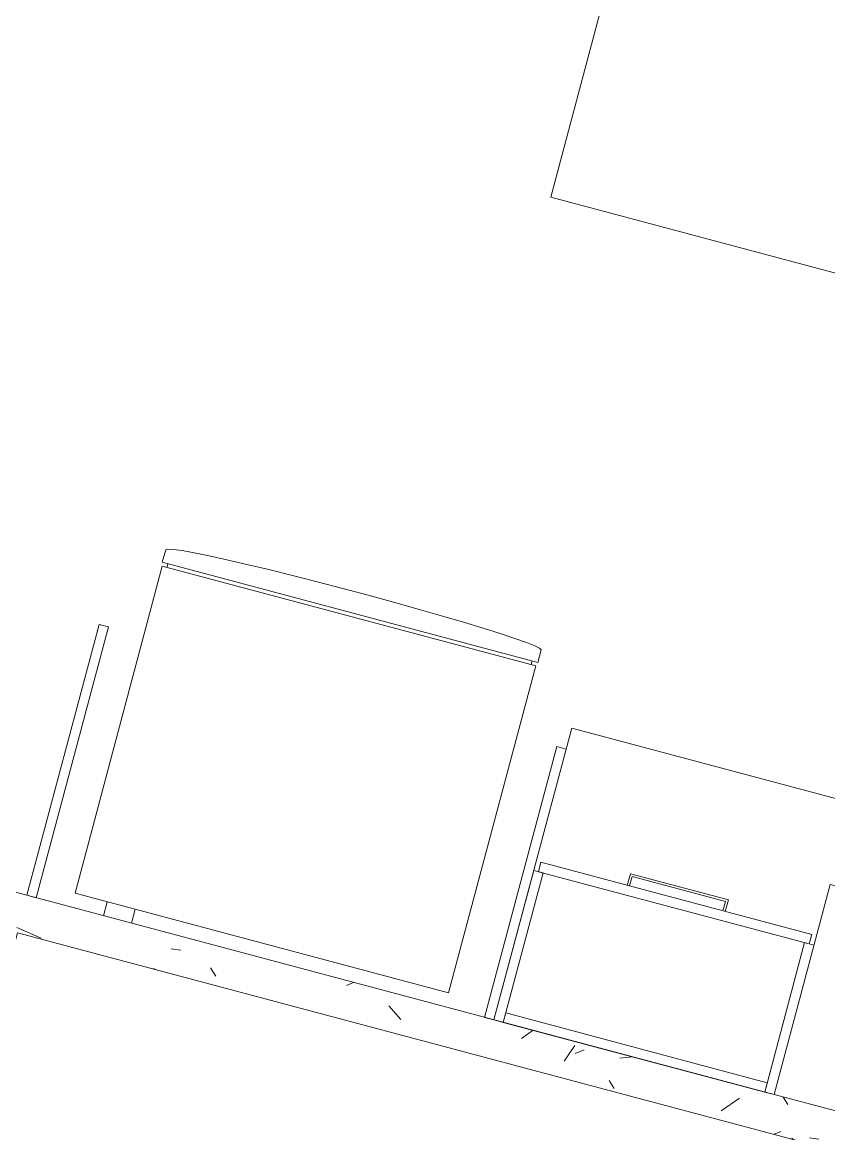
# Model space of a CAD drawing. Header units: metres. Extents: x 689715 to 690980, y 1005284 to 1006835.
# Drawn here: x 690811.282 to 690812.951, y 1005569.383 to 1005571.683 of the extents above; entities that cross this region are included whole.
import ezdxf

# ---------------------------------------------------------------- set-up
doc = ezdxf.new("R2010")
doc.units = ezdxf.units.M
doc.linetypes.add('PHANTOM', pattern=[2.5, 1.25, -0.25, 0.25, -0.25, 0.25, -0.25])
doc.layers.add('0_HUELLAS CASAS CASTILLA', color=1, linetype='Continuous')
doc.layers.add('0_NUMERO DE LOTE FASE V', color=3, linetype='Continuous')
for name, color, linetype, lineweight in [('Elementos de detalle', 7, 'Continuous', 13), ('Equipos especializados', 8, 'Continuous', 13), ('Modelos genéricos', 7, 'Continuous', 13), ('Muebles de obra', 8, 'Continuous', 13), ('Muros', 7, 'Continuous', 13), ('Patrón de corte', 7, 'Continuous', 13)]:
    doc.layers.add(name, color=color, linetype=linetype, lineweight=lineweight)

# ---------------------------------------------------------------- blocks, each defined once
blk = doc.blocks.new('Refrigerator_parametric_8588 - Westinghouse 500x650x1370mm 2-V4-PLANO CLAVE _8 CASAS EN HILERA_ - Dependent 1')
at = {"layer": 'Equipos especializados'}
for p, q in [((0.2712431192603914, 0.4050000000000801), (0.2712431192603914, 0.3750000000000707)), ((0.3312431192603907, 0.3750000000000718), (0.3312431192603907, 0.4050000000000812)), ((0.3999999999999999, 0.3749999999999992), (-0.3999999999999999, 0.3749999999999992)), ((-0.4, 0.3749999999999992), (-0.4, -0.3249999999999941)), ((0.3999999999999999, -0.3249999999999941), (0.3999999999999999, 0.3749999999999992)), ((-0.4019999999999975, -0.3329999999999978), (-0.4019999999999975, -0.3599999999999976)), ((0.4019999999999975, -0.3329999999999978), (-0.4019999999999975, -0.3329999999999978)), ((-0.4, -0.3249999999999941), (0.3999999999999999, -0.3249999999999941)), ((-0.3899999999999994, -0.3249999999999941), (-0.3899999999999994, -0.3329999999999972)), ((0.3899999999999998, -0.3329999999999972), (0.3899999999999998, -0.3249999999999941)), ((0.4019999999999975, -0.3600000000000005), (0.4019999999999975, -0.3329999999999978))]:
    blk.add_line(p, q, dxfattribs=at)
at = {"layer": 'Equipos especializados', "flags": 128}
blk.add_lwpolyline([(-0.4019999999999975, -0.3599999999999975), (-0.3982557503066024, -0.3623161372531946), (-0.387092749513813, -0.3645891292516645), (-0.3687189432051898, -0.3667766344551419), (-0.3434766006276863, -0.3688379037806047), (-0.3118359388631749, -0.370734539680591), (-0.2743863635738973, -0.3724312114168569), (-0.2318254894901752, -0.3738963132051821), (-0.1849461451679221, -0.375102552971329), (-0.1346216040927357, -0.3760274607507476), (-0.0817893172471584, -0.3766538072615002), (-0.02743345017259764, -0.3769699248531843), (0.02743345017259744, -0.3769699248531845), (0.08178931724715814, -0.3766538072615008), (0.1346216040927356, -0.3760274607507486), (0.1849461451679219, -0.3751025529713303), (0.231825489490175, -0.3738963132051838), (0.2743863635738971, -0.372431211416859), (0.3118359388631747, -0.3707345396805933), (0.3434766006276861, -0.3688379037806072), (0.3687189432051898, -0.3667766344551446), (0.387092749513813, -0.3645891292516673), (0.3982557503066024, -0.3623161372531974), (0.4019999999999975, -0.3600000000000005)], dxfattribs=at)
blk = doc.blocks.new('PV_CLOSET - CLOSET DE 1_83-940808-PLANO CLAVE _8 CASAS EN HILERA_ - Dependent 1')
at = {"layer": 'Muebles de obra'}
for p, q in [((0.8990000000000112, -2.97788460557058e-15), (-0.8989999999999845, -2.97788460557058e-15)), ((-0.8989999999999844, -2.97788460557058e-15), (-0.8989999999999844, -0.5689999999999991)), ((0.8990000000000113, -0.5690000000000002), (0.8990000000000112, -2.97788460557058e-15)), ((-0.898999999999968, -0.569), (-0.01600000000000015, -0.569)), ((-0.898999999999968, -0.569), (-0.898999999999968, -0.5849999999999996)), ((-0.01600000000000015, -0.5849999999999996), (-0.01600000000000015, -0.569)), ((0.01600000000000015, -0.569), (0.8990000000000322, -0.569)), ((0.01600000000000015, -0.5849999999999996), (0.01600000000000015, -0.569)), ((0.8990000000000322, -0.569), (0.8990000000000322, -0.5849999999999996)), ((-0.9150000000000001, -0.585), (0.914999999999998, -0.585)), ((-0.9150000000000001, -0.5999999999999999), (-0.9150000000000001, -0.585)), ((0.9149999999999981, -0.585), (0.9149999999999981, -0.5999999999999999)), ((0.9149999999999981, -0.5999999999999999), (-0.915, -0.5999999999999999))]:
    blk.add_line(p, q, dxfattribs=at)
at = {"layer": 'Muebles de obra', "flags": 128}
for points in [[(-0.5175000000000015, -0.6000000000000618), (-0.5175000000000015, -0.6015995733675272), (-0.5175000000000015, -0.6031965877588289), (-0.5175000000000015, -0.6047884882916182), (-0.5175000000000015, -0.6063727282646315), (-0.5175000000000015, -0.6079467732318647), (-0.5175000000000015, -0.609508105057148), (-0.5175000000000015, -0.6110542259426268), (-0.5175000000000015, -0.6125826624247066), (-0.5175000000000015, -0.6140909693310658), (-0.5175000000000015, -0.6155767336924086), (-0.5175000000000015, -0.6170375786027016), (-0.5175000000000015, -0.6184711670217209), (-0.5175000000000015, -0.6198752055138114), (-0.5175000000000015, -0.621247447916897), (-0.5175000000000015, -0.622585698935864), (-0.5175000000000015, -0.6238878176545579), (-0.5175000000000015, -0.6251517209608008), (-0.5175000000000015, -0.6263753868789209), (-0.5175000000000015, -0.6275568578044832), (-0.5175000000000015, -0.628694243636043), (-0.5175000000000015, -0.6297857247988964), (-0.5175000000000015, -0.6308295551560212), (-0.5175000000000015, -0.6318240648015166), (-0.5175000000000015, -0.6327676627321016), (-0.5175000000000015, -0.6336588393923782), (-0.5175000000000015, -0.6344961690897953), (-0.5175000000000015, -0.6352783122754604), (-0.5175000000000015, -0.6360040176871221), (-0.5175000000000015, -0.6366721243509326), (-0.5175000000000015, -0.6372815634387512), (-0.5175000000000015, -0.6378313599780426), (-0.5175000000000015, -0.6383206344116303), (-0.5175000000000015, -0.6387486040047926), (-0.5175000000000015, -0.639114584097474), (-0.5175000000000015, -0.6394179891996002), (-0.5175000000000015, -0.6396583339277285), (-0.5175000000000015, -0.6398352337815677), (-0.5175000000000015, -0.6399484057590843), (-0.5175000000000015, -0.6399976688092605)], [(-0.4975000000000017, -0.6400000000000624), (-0.4975000000000017, -0.6399680042665008), (-0.4975000000000017, -0.6398720682521664), (-0.4975000000000017, -0.639712345434216), (-0.4975000000000017, -0.6394890913350866), (-0.4975000000000017, -0.6392026631137118), (-0.4975000000000017, -0.6388535189941427), (-0.4975000000000017, -0.6384422175324923), (-0.4975000000000017, -0.6379694167233593), (-0.4975000000000017, -0.6374358729471788), (-0.4975000000000017, -0.6368424397601775), (-0.4975000000000017, -0.6361900665288602), (-0.4975000000000017, -0.635479796911233), (-0.4975000000000017, -0.634712767187168), (-0.4975000000000017, -0.6338902044405985), (-0.4975000000000017, -0.633013424596449), (-0.4975000000000017, -0.6320838303154334), (-0.4975000000000017, -0.6311029087500989), (-0.4975000000000017, -0.6300722291656977), (-0.4975000000000017, -0.6289934404296976), (-0.4975000000000017, -0.6278682683739489), (-0.4975000000000017, -0.6266985130337147), (-0.4975000000000017, -0.6254860457680054), (-0.4975000000000017, -0.6242328062657998), (-0.4975000000000017, -0.6229407994429603), (-0.4975000000000017, -0.6216120922347866), (-0.4975000000000017, -0.6202488102893736), (-0.4975000000000017, -0.6188531345670113), (-0.4975000000000017, -0.6174272978511307), (-0.4975000000000017, -0.6159735811763127), (-0.4975000000000017, -0.6144943101791289), (-0.4975000000000017, -0.6129918513776134), (-0.4975000000000017, -0.6114686083853398), (-0.4975000000000017, -0.6099270180661577), (-0.4975000000000017, -0.6083695466357185), (-0.4975000000000017, -0.6067986857160725), (-0.4975000000000017, -0.6052169483495881), (-0.4975000000000017, -0.6036268649786352), (-0.4975000000000017, -0.602030979397405), (-0.4975000000000017, -0.6004318446823922), (-0.4975000000000017, -0.6000000000000628)], [(-0.4175000000000134, -0.6000000000000596), (-0.4175000000000134, -0.601599573367525), (-0.4175000000000134, -0.6031965877588268), (-0.4175000000000134, -0.6047884882916161), (-0.4175000000000134, -0.6063727282646293), (-0.4175000000000134, -0.6079467732318614), (-0.4175000000000134, -0.6095081050571448), (-0.4175000000000134, -0.6110542259426235), (-0.4175000000000134, -0.6125826624247045), (-0.4175000000000134, -0.6140909693310626), (-0.4175000000000134, -0.6155767336924054), (-0.4175000000000134, -0.6170375786026995), (-0.4175000000000134, -0.6184711670217188), (-0.4175000000000134, -0.6198752055138091), (-0.4175000000000134, -0.6212474479168948), (-0.4175000000000134, -0.6225856989358608), (-0.4175000000000134, -0.6238878176545547), (-0.4175000000000134, -0.6251517209607987), (-0.4175000000000134, -0.6263753868789177), (-0.4175000000000134, -0.627556857804481), (-0.4175000000000134, -0.6286942436360408), (-0.4175000000000134, -0.629785724798893), (-0.4175000000000134, -0.6308295551560179), (-0.4175000000000134, -0.6318240648015145), (-0.4175000000000134, -0.6327676627320994), (-0.4175000000000134, -0.633658839392375), (-0.4175000000000134, -0.6344961690897931), (-0.4175000000000134, -0.6352783122754572), (-0.4175000000000134, -0.6360040176871189), (-0.4175000000000134, -0.6366721243509303), (-0.4175000000000134, -0.637281563438748), (-0.4175000000000134, -0.6378313599780405), (-0.4175000000000134, -0.6383206344116271), (-0.4175000000000134, -0.6387486040047894), (-0.4175000000000134, -0.6391145840974708), (-0.4175000000000134, -0.6394179891995981), (-0.4175000000000134, -0.6396583339277264), (-0.4175000000000134, -0.6398352337815644), (-0.4175000000000134, -0.6399484057590821), (-0.4175000000000134, -0.6399976688092583)], [(-0.3975000000000136, -0.6400000000000592), (-0.3975000000000136, -0.6399680042664975), (-0.3975000000000136, -0.6398720682521631), (-0.3975000000000136, -0.6397123454342127), (-0.3975000000000136, -0.6394890913350845), (-0.3975000000000136, -0.6392026631137085), (-0.3975000000000136, -0.6388535189941406), (-0.3975000000000136, -0.6384422175324891), (-0.3975000000000136, -0.6379694167233572), (-0.3975000000000136, -0.6374358729471756), (-0.3975000000000136, -0.6368424397601743), (-0.3975000000000136, -0.636190066528857), (-0.3975000000000136, -0.6354797969112298), (-0.3975000000000136, -0.6347127671871647), (-0.3975000000000136, -0.6338902044405963), (-0.3975000000000136, -0.6330134245964458), (-0.3975000000000136, -0.6320838303154311), (-0.3975000000000136, -0.6311029087500967), (-0.3975000000000136, -0.6300722291656955), (-0.3975000000000136, -0.6289934404296943), (-0.3975000000000136, -0.6278682683739457), (-0.3975000000000136, -0.6266985130337115), (-0.3975000000000136, -0.6254860457680022), (-0.3975000000000136, -0.6242328062657976), (-0.3975000000000136, -0.6229407994429571), (-0.3975000000000136, -0.6216120922347844), (-0.3975000000000136, -0.6202488102893704), (-0.3975000000000136, -0.6188531345670091), (-0.3975000000000136, -0.6174272978511275), (-0.3975000000000136, -0.6159735811763105), (-0.3975000000000136, -0.6144943101791257), (-0.3975000000000136, -0.6129918513776101), (-0.3975000000000136, -0.6114686083853377), (-0.3975000000000136, -0.6099270180661543), (-0.3975000000000136, -0.6083695466357152), (-0.3975000000000136, -0.6067986857160692), (-0.3975000000000136, -0.6052169483495848), (-0.3975000000000136, -0.6036268649786319), (-0.3975000000000136, -0.6020309793974018), (-0.3975000000000136, -0.60043184468239), (-0.3975000000000136, -0.6000000000000596)], [(0.3974999999999833, -0.6000000000000628), (0.3974999999999833, -0.6015995733675282), (0.3974999999999833, -0.60319658775883), (0.3974999999999833, -0.6047884882916194), (0.3974999999999833, -0.6063727282646325), (0.3974999999999833, -0.6079467732318657), (0.3974999999999833, -0.609508105057148), (0.3974999999999833, -0.6110542259426278), (0.3974999999999833, -0.6125826624247077), (0.3974999999999833, -0.6140909693310658), (0.3974999999999833, -0.6155767336924086), (0.3974999999999833, -0.6170375786027027), (0.3974999999999833, -0.618471167021722), (0.3974999999999833, -0.6198752055138125), (0.3974999999999833, -0.6212474479168981), (0.3974999999999833, -0.622585698935863), (0.3974999999999833, -0.623887817654559), (0.3974999999999833, -0.625151720960802), (0.3974999999999833, -0.6263753868789209), (0.3974999999999833, -0.6275568578044843), (0.3974999999999833, -0.628694243636044), (0.3974999999999833, -0.6297857247988964), (0.3974999999999833, -0.6308295551560222), (0.3974999999999833, -0.6318240648015178), (0.3974999999999833, -0.6327676627321026), (0.3974999999999833, -0.6336588393923782), (0.3974999999999833, -0.6344961690897964), (0.3974999999999833, -0.6352783122754604), (0.3974999999999833, -0.6360040176871232), (0.3974999999999833, -0.6366721243509336), (0.3974999999999833, -0.6372815634387512), (0.3974999999999833, -0.6378313599780437), (0.3974999999999833, -0.6383206344116314), (0.3974999999999833, -0.6387486040047926), (0.3974999999999833, -0.6391145840974751), (0.3974999999999833, -0.6394179891996002), (0.3974999999999833, -0.6396583339277296), (0.3974999999999833, -0.6398352337815677), (0.3974999999999833, -0.6399484057590854), (0.3974999999999833, -0.6399976688092616)], [(0.4174999999999831, -0.6400000000000624), (0.4174999999999831, -0.6399680042665018), (0.4174999999999831, -0.6398720682521675), (0.4174999999999831, -0.6397123454342171), (0.4174999999999831, -0.6394890913350877), (0.4174999999999831, -0.6392026631137118), (0.4174999999999831, -0.6388535189941438), (0.4174999999999831, -0.6384422175324934), (0.4174999999999831, -0.6379694167233604), (0.4174999999999831, -0.63743587294718), (0.4174999999999831, -0.6368424397601775), (0.4174999999999831, -0.6361900665288613), (0.4174999999999831, -0.6354797969112341), (0.4174999999999831, -0.6347127671871691), (0.4174999999999831, -0.6338902044405995), (0.4174999999999831, -0.633013424596449), (0.4174999999999831, -0.6320838303154344), (0.4174999999999831, -0.6311029087500999), (0.4174999999999831, -0.6300722291656988), (0.4174999999999831, -0.6289934404296976), (0.4174999999999831, -0.62786826837395), (0.4174999999999831, -0.6266985130337147), (0.4174999999999831, -0.6254860457680054), (0.4174999999999831, -0.6242328062658008), (0.4174999999999831, -0.6229407994429603), (0.4174999999999831, -0.6216120922347876), (0.4174999999999831, -0.6202488102893736), (0.4174999999999831, -0.6188531345670113), (0.4174999999999831, -0.6174272978511318), (0.4174999999999831, -0.6159735811763127), (0.4174999999999831, -0.61449431017913), (0.4174999999999831, -0.6129918513776145), (0.4174999999999831, -0.6114686083853409), (0.4174999999999831, -0.6099270180661577), (0.4174999999999831, -0.6083695466357195), (0.4174999999999831, -0.6067986857160725), (0.4174999999999831, -0.6052169483495881), (0.4174999999999831, -0.6036268649786352), (0.4174999999999831, -0.602030979397405), (0.4174999999999831, -0.6004318446823932), (0.4174999999999831, -0.6000000000000628)], [(0.4975000000000017, -0.6000000000000596), (0.4975000000000017, -0.601599573367525), (0.4975000000000017, -0.6031965877588268), (0.4975000000000017, -0.6047884882916161), (0.4975000000000017, -0.6063727282646304), (0.4975000000000017, -0.6079467732318625), (0.4975000000000017, -0.6095081050571448), (0.4975000000000017, -0.6110542259426246), (0.4975000000000017, -0.6125826624247055), (0.4975000000000017, -0.6140909693310637), (0.4975000000000017, -0.6155767336924054), (0.4975000000000017, -0.6170375786026995), (0.4975000000000017, -0.6184711670217188), (0.4975000000000017, -0.6198752055138091), (0.4975000000000017, -0.6212474479168948), (0.4975000000000017, -0.6225856989358619), (0.4975000000000017, -0.6238878176545558), (0.4975000000000017, -0.6251517209607987), (0.4975000000000017, -0.6263753868789188), (0.4975000000000017, -0.627556857804481), (0.4975000000000017, -0.6286942436360408), (0.4975000000000017, -0.6297857247988942), (0.4975000000000017, -0.630829555156019), (0.4975000000000017, -0.6318240648015145), (0.4975000000000017, -0.6327676627320994), (0.4975000000000017, -0.6336588393923761), (0.4975000000000017, -0.6344961690897931), (0.4975000000000017, -0.6352783122754583), (0.4975000000000017, -0.63600401768712), (0.4975000000000017, -0.6366721243509303), (0.4975000000000017, -0.6372815634387491), (0.4975000000000017, -0.6378313599780405), (0.4975000000000017, -0.6383206344116281), (0.4975000000000017, -0.6387486040047894), (0.4975000000000017, -0.6391145840974719), (0.4975000000000017, -0.6394179891995981), (0.4975000000000017, -0.6396583339277264), (0.4975000000000017, -0.6398352337815655), (0.4975000000000017, -0.6399484057590821), (0.4975000000000017, -0.6399976688092583)], [(0.5175000000000015, -0.6400000000000592), (0.5175000000000015, -0.6399680042664986), (0.5175000000000015, -0.6398720682521641), (0.5175000000000015, -0.6397123454342138), (0.5175000000000015, -0.6394890913350845), (0.5175000000000015, -0.6392026631137097), (0.5175000000000015, -0.6388535189941416), (0.5175000000000015, -0.6384422175324902), (0.5175000000000015, -0.6379694167233572), (0.5175000000000015, -0.6374358729471767), (0.5175000000000015, -0.6368424397601754), (0.5175000000000015, -0.6361900665288581), (0.5175000000000015, -0.6354797969112309), (0.5175000000000015, -0.6347127671871658), (0.5175000000000015, -0.6338902044405963), (0.5175000000000015, -0.6330134245964468), (0.5175000000000015, -0.6320838303154311), (0.5175000000000015, -0.6311029087500978), (0.5175000000000015, -0.6300722291656955), (0.5175000000000015, -0.6289934404296954), (0.5175000000000015, -0.6278682683739467), (0.5175000000000015, -0.6266985130337115), (0.5175000000000015, -0.6254860457680033), (0.5175000000000015, -0.6242328062657976), (0.5175000000000015, -0.6229407994429582), (0.5175000000000015, -0.6216120922347844), (0.5175000000000015, -0.6202488102893714), (0.5175000000000015, -0.6188531345670091), (0.5175000000000015, -0.6174272978511286), (0.5175000000000015, -0.6159735811763105), (0.5175000000000015, -0.6144943101791268), (0.5175000000000015, -0.6129918513776113), (0.5175000000000015, -0.6114686083853388), (0.5175000000000015, -0.6099270180661555), (0.5175000000000015, -0.6083695466357163), (0.5175000000000015, -0.6067986857160703), (0.5175000000000015, -0.6052169483495848), (0.5175000000000015, -0.603626864978633), (0.5175000000000015, -0.6020309793974029), (0.5175000000000015, -0.60043184468239), (0.5175000000000015, -0.6000000000000596)], [(-0.5175000000000015, -0.6400000000000613), (-0.5175000000000015, -0.6399680042665008), (-0.5175000000000015, -0.6398720682521664), (-0.5175000000000015, -0.639712345434216), (-0.5175000000000015, -0.6394890913350866), (-0.5175000000000015, -0.6392026631137118), (-0.5175000000000015, -0.6388535189941427), (-0.5175000000000015, -0.6384422175324923), (-0.5175000000000015, -0.6379694167233593), (-0.5175000000000015, -0.6374358729471788), (-0.5175000000000015, -0.6368424397601775), (-0.5175000000000015, -0.6361900665288602)], [(-0.5140122966052784, -0.647588807081871), (-0.5143105588050747, -0.6473223144403638), (-0.5145979255636226, -0.6470441076577624), (-0.5148739371554152, -0.6467546318055729), (-0.51513815202078, -0.6464543499834057), (-0.5153901474722982, -0.6461437425781185), (-0.5156295203710015, -0.645823306495303), (-0.5158558877713144, -0.6454935543643331), (-0.5160688875336905, -0.6451550137182767), (-0.5162681789039446, -0.6448082261499479), (-0.5164534430583957, -0.6444537464454798), (-0.5166243836139218, -0.6440921416967819), (-0.5167807271020951, -0.6437239903943123), (-0.5169222234066885, -0.6433498815016204), (-0.5170486461637992, -0.6429704135131303), (-0.5171597931239817, -0.6425861934966726), (-0.5172554864758143, -0.642197836122313), (-0.5173355731303427, -0.6418059626790039), (-0.5173999249660071, -0.6414112000806599), (-0.5174484390335963, -0.6410141798632284), (-0.5174810377209521, -0.6406155371743602), (-0.517497668877131, -0.6402159097573229), (-0.5175000000000015, -0.6400000000000613)], [(-0.4975000000000017, -0.6400000000000613), (-0.4975079989333924, -0.6403998933419274), (-0.4975319829369749, -0.6407991469397532), (-0.4975719136414641, -0.6411971220729504), (-0.4976277271662454, -0.6415931820662032), (-0.4976993342215885, -0.6419866933080118), (-0.4977866202514825, -0.6423770262643327), (-0.4978894456168929, -0.6427635564857032), (-0.4980076458191774, -0.6431456656062233), (-0.4981410317632226, -0.6435227423328126), (-0.4982893900599745, -0.6438941834231489), (-0.4984524833678028, -0.644259394650721), (-0.4986300507722093, -0.6446177917554758), (-0.4988218082032242, -0.644968801378499), (-0.4990274488898677, -0.6453118619792707), (-0.4992466438509053, -0.6456464247340122), (-0.4994790424211606, -0.6459719544136854), (-0.499724272812492, -0.6462879302402461), (-0.4999819427085948, -0.6465938467197762), (-0.5002516398925935, -0.6468892144511672), (-0.5005329329065301, -0.6471735609090569), (-0.5008253717415878, -0.6474464311997703), (-0.5011284885580178, -0.6477073887890512), (-0.5014417984335674, -0.6479560162004251), (-0.501764800139278, -0.648191915683071), (-0.5020969769413209, -0.6484147098481408), (-0.5024377974276747, -0.6486240422724958), (-0.502786716358265, -0.6488195780689121), (-0.5031431755372356, -0.649001004421827), (-0.5035066047059393, -0.649168031087779), (-0.5038764224552359, -0.6493203908597337), (-0.5042520371556142, -0.6494578399945571), (-0.5046328479036816, -0.6495801586029543), (-0.5050182454834782, -0.6496871510012451), (-0.5054076133410863, -0.6497786460244147), (-0.5058003285709987, -0.6498544972999465), (-0.50619576291262, -0.6499145834819786), (-0.5065932837553591, -0.6499588084454375), (-0.5069922551506647, -0.6499871014398177), (-0.5073920388294212, -0.6499994172023615), (-0.5077919952230158, -0.6499957360304769), (-0.5081914844865425, -0.6499760638132532), (-0.508589867522401, -0.649940432022043), (-0.5089865070027146, -0.6498888976601086), (-0.5093807683889313, -0.6498215431714373), (-0.5097720209469321, -0.649738476308843), (-0.5101596387560915, -0.649639829961586), (-0.510543001710601, -0.6495257619427779), (-0.5109214965115114, -0.6493964547369145), (-0.5112945176478845, -0.6492521152079433), (-0.5116614683654733, -0.6490929742683189), (-0.5120217616214111, -0.6489192865095949), (-0.5123748210233466, -0.6487313297951375)], [(-0.4975000000000017, -0.6383206344116303), (-0.4975000000000017, -0.6387486040047915), (-0.4975000000000017, -0.639114584097474), (-0.4975000000000017, -0.6394179891996002), (-0.4975000000000017, -0.6396583339277285), (-0.4975000000000017, -0.6398352337815666), (-0.4975000000000017, -0.6399484057590843), (-0.4975000000000017, -0.6399976688092605)], [(-0.4175000000000134, -0.6400000000000592), (-0.4175000000000134, -0.6399680042664975), (-0.4175000000000134, -0.6398720682521631), (-0.4175000000000134, -0.6397123454342127), (-0.4175000000000134, -0.6394890913350845), (-0.4175000000000134, -0.6392026631137085), (-0.4175000000000134, -0.6388535189941406), (-0.4175000000000134, -0.6384422175324891), (-0.4175000000000134, -0.637969416723356)], [(-0.4024377974276866, -0.6486240422724926), (-0.4027867163582748, -0.6488195780689089), (-0.4031431755372454, -0.6490010044218237), (-0.4035066047059513, -0.6491680310877769), (-0.4038764224552456, -0.6493203908597316), (-0.4042520371556261, -0.6494578399945539), (-0.4046328479036956, -0.649580158602951), (-0.4050182454834901, -0.6496871510012419), (-0.4054076133411004, -0.6497786460244125), (-0.4058003285710106, -0.6498544972999433), (-0.4061957629126319, -0.6499145834819753), (-0.4065932837553688, -0.6499588084454343), (-0.4069922551506788, -0.6499871014398145), (-0.4073920388294309, -0.6499994172023583), (-0.4077919952230256, -0.6499957360304737), (-0.4081914844865544, -0.6499760638132511), (-0.4085898675224108, -0.6499404320220397), (-0.4089865070027286, -0.6498888976601053), (-0.4093807683889432, -0.649821543171434), (-0.4097720209469461, -0.6497384763088397), (-0.4101596387561034, -0.6496398299615828), (-0.4105430017106107, -0.6495257619427747), (-0.4109214965115212, -0.6493964547369112), (-0.4112945176478964, -0.6492521152079401), (-0.4116614683654853, -0.6490929742683157), (-0.412021761621423, -0.6489192865095916), (-0.4123748210233564, -0.6487313297951341), (-0.4127200817515613, -0.6485294048155875), (-0.4130569914625196, -0.6483138346078454), (-0.4133850111725692, -0.648084964038254), (-0.4137036161201407, -0.647843159250904), (-0.4140122966052881, -0.6475888070818688), (-0.4143105588050865, -0.6473223144403616), (-0.4145979255636345, -0.6470441076577603), (-0.4148739371554271, -0.6467546318055708), (-0.4151381520207918, -0.6464543499834025), (-0.4153901474723101, -0.6461437425781151), (-0.4156295203710135, -0.6458233064952997), (-0.4158558877713285, -0.6454935543643299), (-0.4160688875337046, -0.6451550137182734), (-0.4162681789039565, -0.6448082261499447), (-0.4164534430584098, -0.6444537464454765), (-0.4166243836139337, -0.6440921416967786), (-0.416780727102107, -0.64372399039431), (-0.4169222234067003, -0.6433498815016172), (-0.417048646163809, -0.6429704135131271), (-0.4171597931239936, -0.6425861934966705), (-0.4172554864758241, -0.6421978361223097), (-0.4173355731303546, -0.6418059626790007), (-0.4173999249660189, -0.6414112000806577), (-0.4174484390336103, -0.6410141798632252), (-0.4174810377209662, -0.6406155371743579), (-0.417497668877143, -0.6402159097573197), (-0.4175000000000134, -0.6400000000000592)], [(-0.3975000000000136, -0.6400000000000592), (-0.3975079989334043, -0.6403998933419253), (-0.3975319829369868, -0.6407991469397509), (-0.397571913641476, -0.6411971220729472), (-0.3976277271662573, -0.6415931820662011), (-0.3976993342216004, -0.6419866933080096), (-0.3977866202514922, -0.6423770262643294), (-0.3978894456169069, -0.6427635564856999), (-0.3980076458191893, -0.6431456656062201), (-0.3981410317632345, -0.6435227423328094), (-0.3982893900599843, -0.6438941834231456), (-0.3984524833678147, -0.6442593946507189), (-0.3986300507722212, -0.6446177917554726), (-0.3988218082032383, -0.6449688013784958), (-0.3990274488898796, -0.6453118619792675), (-0.3992466438509172, -0.6456464247340089), (-0.3994790424211703, -0.6459719544136822), (-0.3997242728125039, -0.6462879302402429), (-0.3999819427086045, -0.6465938467197739), (-0.4002516398926053, -0.646889214451164), (-0.400532932906542, -0.6471735609090536), (-0.4008253717416019, -0.647446431199767)], [(-0.3975000000000136, -0.6360040176871189), (-0.3975000000000136, -0.6366721243509292), (-0.3975000000000136, -0.637281563438748), (-0.3975000000000136, -0.6378313599780394), (-0.3975000000000136, -0.6383206344116271), (-0.3975000000000136, -0.6387486040047894), (-0.3975000000000136, -0.6391145840974708), (-0.3975000000000136, -0.639417989199597), (-0.3975000000000136, -0.6396583339277253), (-0.3975000000000136, -0.6398352337815644), (-0.3975000000000136, -0.6399484057590811), (-0.3975000000000136, -0.6399976688092572)], [(0.3974999999999833, -0.6400000000000624), (0.3974999999999833, -0.6399680042665018), (0.3974999999999833, -0.6398720682521664), (0.3974999999999833, -0.6397123454342171), (0.3974999999999833, -0.6394890913350877), (0.3974999999999833, -0.6392026631137118), (0.3974999999999833, -0.6388535189941438), (0.3974999999999833, -0.6384422175324934), (0.3974999999999833, -0.6379694167233604)], [(0.41256220257231, -0.6486240422724958), (0.4122132836417197, -0.6488195780689121), (0.4118568244627491, -0.649001004421827), (0.4114933952940454, -0.6491680310877801), (0.4111235775447489, -0.6493203908597337), (0.4107479628443705, -0.6494578399945582), (0.4103671520963032, -0.6495801586029543), (0.4099817545165066, -0.6496871510012451), (0.4095923866588962, -0.6497786460244157), (0.4091996714289861, -0.6498544972999476), (0.4088042370873626, -0.6499145834819786), (0.4084067162446257, -0.6499588084454386), (0.4080077448493179, -0.6499871014398177), (0.4076079611705636, -0.6499994172023615), (0.4072080047769689, -0.649995736030478), (0.4068085155134401, -0.6499760638132532), (0.4064101324775837, -0.649940432022043), (0.4060134929972701, -0.6498888976601086), (0.4056192316110535, -0.6498215431714384), (0.4052279790530527, -0.6497384763088441), (0.4048403612438933, -0.649639829961586), (0.4044569982893838, -0.6495257619427779), (0.4040785034884733, -0.6493964547369155), (0.4037054823521002, -0.6492521152079445), (0.4033385316345114, -0.6490929742683189), (0.4029782383785736, -0.648919286509596), (0.4026251789766381, -0.6487313297951375), (0.4022799182484353, -0.6485294048155907), (0.401943008537477, -0.6483138346078486), (0.4016149888274297, -0.6480849640382572), (0.4012963838798559, -0.6478431592509061), (0.4009877033947086, -0.647588807081872), (0.4006894411949101, -0.6473223144403649), (0.4004020744363621, -0.6470441076577635), (0.4001260628445696, -0.646754631805574), (0.3998618479792048, -0.6464543499834068), (0.3996098525276865, -0.6461437425781185), (0.3993704796289832, -0.645823306495303), (0.3991441122286703, -0.6454935543643331), (0.3989311124662942, -0.6451550137182767), (0.3987318210960402, -0.644808226149949), (0.3985465569415891, -0.6444537464454808), (0.3983756163860629, -0.6440921416967819), (0.3982192728978897, -0.6437239903943123), (0.3980777765932963, -0.6433498815016215), (0.3979513538361855, -0.6429704135131314), (0.397840206876003, -0.6425861934966737), (0.3977445135241704, -0.642197836122313), (0.397664426869642, -0.641805962679005), (0.3976000750339777, -0.6414112000806609), (0.3975515609663886, -0.6410141798632284), (0.3975189622790326, -0.6406155371743611), (0.3975023311228537, -0.640215909757324), (0.3974999999999833, -0.6400000000000624)], [(0.4174999999999831, -0.6400000000000624), (0.4174920010665923, -0.6403998933419285), (0.4174680170630077, -0.6407991469397543), (0.4174280863585206, -0.6411971220729515), (0.4173722728337394, -0.6415931820662043), (0.4173006657783962, -0.6419866933080128), (0.4172133797485023, -0.6423770262643337), (0.4171105543830919, -0.6427635564857032), (0.4169923541808073, -0.6431456656062233), (0.4168589682367622, -0.6435227423328126), (0.4167106099400102, -0.6438941834231489), (0.4165475166321841, -0.6442593946507221), (0.4163699492277754, -0.644617791755477), (0.4161781917967584, -0.644968801378499), (0.4159725511101171, -0.6453118619792707), (0.4157533561490794, -0.6456464247340122), (0.4155209575788242, -0.6459719544136854), (0.4152757271874927, -0.6462879302402472), (0.41501805729139, -0.6465938467197773), (0.4147483601073913, -0.6468892144511672), (0.4144670670934547, -0.6471735609090569), (0.414174628258397, -0.6474464311997703)], [(0.4174999999999831, -0.6360040176871232), (0.4174999999999831, -0.6366721243509336), (0.4174999999999831, -0.6372815634387512), (0.4174999999999831, -0.6378313599780437), (0.4174999999999831, -0.6383206344116303), (0.4174999999999831, -0.6387486040047926), (0.4174999999999831, -0.6391145840974751), (0.4174999999999831, -0.6394179891996002), (0.4174999999999831, -0.6396583339277296), (0.4174999999999831, -0.6398352337815677), (0.4174999999999831, -0.6399484057590854), (0.4174999999999831, -0.6399976688092616)], [(0.4975000000000017, -0.6400000000000592), (0.4975000000000017, -0.6399680042664986), (0.4975000000000017, -0.6398720682521631), (0.4975000000000017, -0.6397123454342138), (0.4975000000000017, -0.6394890913350845), (0.4975000000000017, -0.6392026631137085), (0.4975000000000017, -0.6388535189941406), (0.4975000000000017, -0.6384422175324902), (0.4975000000000017, -0.6379694167233572), (0.4975000000000017, -0.6374358729471767), (0.4975000000000017, -0.6368424397601754), (0.4975000000000017, -0.636190066528857)], [(0.5009877033947248, -0.6475888070818688), (0.5006894411949306, -0.6473223144403616), (0.5004020744363805, -0.6470441076577614), (0.5001260628445902, -0.6467546318055708), (0.4998618479792232, -0.6464543499834036), (0.4996098525277072, -0.6461437425781162), (0.4993704796290038, -0.6458233064953008), (0.4991441122286865, -0.6454935543643299), (0.4989311124663126, -0.6451550137182744), (0.4987318210960586, -0.6448082261499457), (0.4985465569416075, -0.6444537464454776), (0.4983756163860814, -0.6440921416967796), (0.4982192728979081, -0.64372399039431), (0.4980777765933147, -0.6433498815016182), (0.4979513538362061, -0.6429704135131281), (0.4978402068760214, -0.6425861934966705), (0.4977445135241888, -0.6421978361223109), (0.4976644268696604, -0.6418059626790017), (0.4976000750339961, -0.6414112000806577), (0.497551560966407, -0.6410141798632252), (0.497518962279051, -0.6406155371743579), (0.4975023311228721, -0.6402159097573208), (0.4975000000000017, -0.6400000000000592)], [(0.5175000000000015, -0.6400000000000592), (0.517492001066613, -0.6403998933419253), (0.5174680170630283, -0.6407991469397509), (0.5174280863585412, -0.6411971220729483), (0.5173722728337578, -0.6415931820662011), (0.5173006657784146, -0.6419866933080096), (0.5172133797485208, -0.6423770262643305), (0.5171105543831103, -0.6427635564857009), (0.5169923541808257, -0.6431456656062212), (0.5168589682367806, -0.6435227423328105), (0.5167106099400286, -0.6438941834231467), (0.5165475166322026, -0.6442593946507189), (0.516369949227796, -0.6446177917554737), (0.5161781917967789, -0.6449688013784958), (0.5159725511101355, -0.6453118619792675), (0.5157533561490979, -0.64564642473401), (0.5155209575788448, -0.6459719544136833), (0.5152757271875111, -0.646287930240244), (0.5150180572914106, -0.6465938467197739), (0.5147483601074098, -0.646889214451164), (0.5144670670934731, -0.6471735609090536), (0.5141746282584153, -0.6474464311997681), (0.5138715114419875, -0.647707388789049), (0.5135582015664358, -0.6479560162004229), (0.5132351998607252, -0.6481919156830689), (0.5129030230586823, -0.6484147098481385), (0.5125622025723306, -0.6486240422724926), (0.5122132836417381, -0.6488195780689089), (0.5118568244627696, -0.6490010044218237), (0.5114933952940638, -0.6491680310877769), (0.5111235775447673, -0.6493203908597316), (0.510747962844389, -0.649457839994555), (0.5103671520963217, -0.6495801586029522), (0.509981754516525, -0.6496871510012419), (0.5095923866589168, -0.6497786460244125), (0.5091996714290046, -0.6498544972999444), (0.5088042370873832, -0.6499145834819753), (0.5084067162446442, -0.6499588084454354), (0.5080077448493385, -0.6499871014398145), (0.5076079611705842, -0.6499994172023594), (0.5072080047769874, -0.6499957360304748), (0.5068085155134607, -0.6499760638132511), (0.5064101324776021, -0.6499404320220408), (0.5060134929972886, -0.6498888976601064), (0.5056192316110718, -0.649821543171435), (0.5052279790530712, -0.6497384763088409), (0.5048403612439117, -0.6496398299615839), (0.5044569982894022, -0.6495257619427758), (0.5040785034884917, -0.6493964547369123), (0.5037054823521208, -0.6492521152079411), (0.5033385316345298, -0.6490929742683168), (0.502978238378592, -0.6489192865095926), (0.5026251789766587, -0.6487313297951353)], [(0.5175000000000015, -0.6383206344116281), (0.5175000000000015, -0.6387486040047894), (0.5175000000000015, -0.6391145840974719), (0.5175000000000015, -0.6394179891995981), (0.5175000000000015, -0.6396583339277264), (0.5175000000000015, -0.6398352337815644), (0.5175000000000015, -0.6399484057590821), (0.5175000000000015, -0.6399976688092583)]]:
    blk.add_lwpolyline(points, dxfattribs=at)
blk = doc.blocks.new('EXTRACTOR COCINA - EXTRACTOR-1525636-PLANO CLAVE _8 CASAS EN HILERA_ - Dependent 1')
at = {"layer": 'Elementos de detalle'}
for p, q in [((-0.4500000610351563, -0.2270370330810547), (-0.4500000610351563, 0.2229629974365235)), ((-0.4500000610351563, 0.2229629974365235), (0.4500000000000001, 0.2229629974365235)), ((-0.04843149566650391, 0.2229629974365235), (-0.04842843246459961, 0.2270380554199219)), ((-0.03512816238403321, 0.2229629974365235), (-0.04843149566650391, 0.2229629974365235)), ((-0.04842843246459961, 0.2270380554199219), (-0.04738590240478516, 0.2270380554199219)), ((-0.04738590240478516, 0.2270380554199219), (-0.04633522033691406, 0.2270380554199219)), ((-0.04633522033691406, 0.2270380554199219), (-0.04442385864257813, 0.2270380554199219)), ((-0.04442385864257813, 0.2270380554199219), (-0.04307334899902344, 0.2270380554199219)), ((-0.04307334899902344, 0.2270380554199219), (-0.04132601165771484, 0.2270380554199219)), ((-0.04132601165771484, 0.2270380554199219), (-0.03940132141113282, 0.2270380554199219)), ((-0.03940132141113282, 0.2270380554199219), (-0.03818650817871094, 0.2270380554199219)), ((-0.03818650817871094, 0.2270380554199219), (-0.03715181350708008, 0.2270380554199219)), ((-0.03715181350708008, 0.2270380554199219), (-0.03520552825927735, 0.2270380554199219)), ((-0.03520552825927735, 0.2270380554199219), (-0.03512816238403321, 0.2229629974365235)), ((-0.0178673267364502, 0.2229629974365235), (-0.01782102584838867, 0.2270380554199219)), ((-0.004551395893096924, 0.2229629974365235), (-0.0178673267364502, 0.2229629974365235)), ((-0.01782102584838867, 0.2270380554199219), (-0.01631033325195312, 0.2270380554199219)), ((-0.01631033325195312, 0.2270380554199219), (-0.01493569469451904, 0.2270380554199219)), ((-0.01493569469451904, 0.2270380554199219), (-0.0137745943069458, 0.2270380554199219)), ((-0.0137745943069458, 0.2270380554199219), (-0.01247170639038086, 0.2270380554199219)), ((-0.01247170639038086, 0.2270380554199219), (-0.01144563102722168, 0.2270380554199219)), ((-0.01144563102722168, 0.2270380554199219), (-0.008809767723083495, 0.2270380554199219)), ((-0.008809767723083495, 0.2270380554199219), (-0.007056719779968262, 0.2270380554199219)), ((-0.007056719779968262, 0.2270380554199219), (-0.005690794944763183, 0.2270380554199219)), ((-0.005690794944763183, 0.2270380554199219), (-0.004671271800994874, 0.2270380554199219)), ((-0.004671271800994874, 0.2270380554199219), (-0.004551395893096924, 0.2229629974365235)), ((0.01270486831665039, 0.2229629974365235), (0.01271872997283936, 0.2270380554199219)), ((0.02601736450195313, 0.2229629974365235), (0.01270486831665039, 0.2229629974365235)), ((0.01271872997283936, 0.2270380554199219), (0.01438150024414063, 0.2270380554199219)), ((0.01438150024414063, 0.2270380554199219), (0.01593873882293701, 0.2270380554199219)), ((0.01593873882293701, 0.2270380554199219), (0.01718527603149414, 0.2270380554199219)), ((0.01718527603149414, 0.2270380554199219), (0.01851020812988281, 0.2270380554199219)), ((0.01851020812988281, 0.2270380554199219), (0.01982891273498535, 0.2270380554199219)), ((0.01982891273498535, 0.2270380554199219), (0.02106710815429687, 0.2270380554199219)), ((0.02106710815429687, 0.2270380554199219), (0.02219159317016602, 0.2270380554199219)), ((0.02219159317016602, 0.2270380554199219), (0.02327238845825196, 0.2270380554199219)), ((0.02327238845825196, 0.2270380554199219), (0.02469136619567871, 0.2270380554199219)), ((0.02469136619567871, 0.2270380554199219), (0.02601736450195313, 0.2270380554199219)), ((0.02601736450195313, 0.2270380554199219), (0.02601736450195313, 0.2229629974365235)), ((0.04327361297607422, 0.2229629974365235), (0.04355775451660156, 0.2270380554199219)), ((0.05658953094482422, 0.2229629974365235), (0.04327361297607422, 0.2229629974365235)), ((0.04355775451660156, 0.2270380554199219), (0.04470774078369141, 0.2270380554199219)), ((0.04470774078369141, 0.2270380554199219), (0.04612701034545898, 0.2270380554199219)), ((0.04612701034545898, 0.2270380554199219), (0.04722014617919922, 0.2270380554199219)), ((0.04722014617919922, 0.2270380554199219), (0.04880635452270508, 0.2270380554199219)), ((0.04880635452270508, 0.2270380554199219), (0.04982373809814453, 0.2270380554199219)), ((0.04982373809814453, 0.2270380554199219), (0.05119390487670899, 0.2270380554199219)), ((0.05119390487670899, 0.2270380554199219), (0.05249679183959961, 0.2270380554199219)), ((0.05249679183959961, 0.2270380554199219), (0.05365789413452149, 0.2270380554199219)), ((0.05365789413452149, 0.2270380554199219), (0.05503253173828125, 0.2270380554199219)), ((0.05503253173828125, 0.2270380554199219), (0.0563392333984375, 0.2270380554199219)), ((0.0563392333984375, 0.2270380554199219), (0.05658953094482422, 0.2229629974365235)), ((0.4500000000000001, 0.2229629974365235), (0.4500000000000001, -0.2270370330810547)), ((-0.1183758926391602, 0.01796341133117676), (-0.1163758926391602, 0.01996341133117676)), ((-0.1183758926391602, -0.2250369415283203), (-0.1183758926391602, 0.01796341133117676)), ((-0.1163758926391602, 0.01996341133117676), (0.1166241226196289, 0.01996341133117676)), ((0.1166241226196289, 0.01996341133117676), (0.1186241226196289, 0.01796341133117676)), ((0.1186241226196289, 0.01796341133117676), (0.1186241226196289, -0.2250369415283203)), ((0.4500000000000001, -0.2270370330810547), (-0.4500000610351563, -0.2270370330810547)), ((-0.1163758926391602, -0.2270369415283203), (-0.1183758926391602, -0.2250369415283203)), ((0.1166241226196289, -0.2270369415283203), (-0.1163758926391602, -0.2270369415283203)), ((0.1186241226196289, -0.2250369415283203), (0.1166241226196289, -0.2270369415283203))]:
    blk.add_line(p, q, dxfattribs=at)
blk = doc.blocks.new('MUEBLES COCINA CASTILLA 2 - MUEBLES COCINA CASTILLA 2-1876569-PLANO CLAVE _8 CASAS EN HILERA_ - Dependent 1')
at = {"layer": 'Modelos genéricos', "color": 9, "lineweight": 9}
for p, q in [((0.07500000000000677, 1.900000000000001), (0.05500006103515991, 1.900000000000001)), ((0.6350000000000051, 1.900000000000001), (0.0750000000000046, 1.900000000000001)), ((0.0750000000000046, 1.900000000000001), (0.0750000000000046, 1.880000000000006)), ((0.07500000000000677, 1.580000000000005), (0.07500000000000677, 1.900000000000001)), ((0.6350000000000051, 1.880000000000006), (0.6350000000000051, 1.900000000000001)), ((0.6550000000000049, 1.900000000000001), (0.6350000000000061, 1.900000000000001)), ((0.6350000000000061, 1.900000000000001), (0.6350000000000061, 1.580000000000005)), ((0.6550000000000049, 1.580000000000005), (0.6550000000000049, 1.900000000000001)), ((0.6750000000000004, 1.900000000000001), (0.6550000000000006, 1.900000000000001)), ((0.6550000000000006, 1.900000000000001), (0.6550000000000006, 1.319999999999995)), ((0.6750000000000004, 1.319999999999995), (0.6750000000000004, 1.900000000000001)), ((1.655, 1.900000000000001), (1.635, 1.900000000000001)), ((1.635, 1.900000000000001), (1.635, 1.319999999999995)), ((1.655, 1.319999999999995), (1.655, 1.900000000000001)), ((0.0750000000000046, 1.880000000000006), (0.6350000000000051, 1.880000000000006)), ((0.05500006103515991, 1.580000000000005), (0.07500000000000677, 1.580000000000005)), ((0.645000000000005, 1.580000000000005), (0.0650000000000058, 1.580000000000005)), ((0.0650000000000058, 1.580000000000005), (0.0650000000000058, 1.559999999999992)), ((0.6350000000000061, 1.580000000000005), (0.6550000000000049, 1.580000000000005)), ((0.645000000000005, 1.559999999999992), (0.645000000000005, 1.580000000000005)), ((0.0650000000000058, 1.559999999999992), (0.645000000000005, 1.559999999999992)), ((0.6550000000000006, 1.319999999999995), (0.6750000000000004, 1.319999999999995)), ((1.635, 1.319999999999995), (1.655, 1.319999999999995))]:
    blk.add_line(p, q, dxfattribs=at)
at = {"layer": 'Modelos genéricos', "color": 253}
for p, q in [((0.2500000000000052, 1.559999999999999), (0.2500000000000052, 1.534999999999999)), ((0.2550000000000052, 1.539999999999999), (0.2550000000000052, 1.559999999999999)), ((0.4550000000000055, 1.559999999999999), (0.4550000000000055, 1.539999999999999)), ((0.4600000000000056, 1.534999999999999), (0.4600000000000056, 1.559999999999999)), ((0.2500000000000052, 1.534999999999999), (0.4600000000000056, 1.534999999999999)), ((0.4550000000000055, 1.539999999999999), (0.2550000000000052, 1.539999999999999)), ((0.6550000000000006, 1.275), (0.6550000000000006, 1.319999999999994)), ((-0.8449999999999998, 1.275), (0.6550000000000004, 1.275)), ((0.9799999999999981, 0.2249999999999987), (-0.8450000000000017, 0.2250000000000052)), ((0.9799999999999954, -0.4750000000000014), (0.9799999999999981, 0.2249999999999987))]:
    blk.add_line(p, q, dxfattribs=at)
blk = doc.blocks.new('012-AR_CASTILLA_MODELO B_rvt-1-PLANO CLAVE _8 CASAS EN HILERA_ - Dependent 1')
at = {"layer": 'Patrón de corte'}
h = blk.add_hatch(dxfattribs=at)
h.set_pattern_fill('HORMIGÓN', color=254, scale=0.9999999999999999, style=0, pattern_type=2)
h.set_pattern_definition([(49.99999999999996, (0, -2.328306436538696e-10), (0.4377584771638401, -0.03836033982117172), [0.04599999999999997, -0.5029999999999996]), (354.9999999999999, (0, -2.328306436538696e-10), (-0.0843952140696779, 0.4580987315439033), [0.037, -0.402]), (100.451, (0.03600000008009374, -0.003000000258907676), (0.3526758939897786, 0.4199401312074266), [0.03899999999999999, -0.427]), (46.18399999999996, (0, 0.121999999973923), (0.6506308650644553, -0.1004214988211121), [0.06899999999999998, -0.7539999999999997]), (96.63599999999995, (0.05400000012014061, 0.113999999826774), (0.570191611846052, 0.5938707988951815), [0.058, -0.6409999999999998]), (351.1839999999999, (0, 0.121999999973923), (0.5697220635397624, 0.5936975411065765), [0.05499999999999999, -0.6039999999999999]), (21, (0.06099999987054616, 0.09100000001490116), (0.3642747293136029, -0.245780230253577), [0.04599999999999997, -0.5029999999999996]), (326, (0.06099999987054616, 0.09100000001490116), (0.1482769546615402, 0.4415777901075864), [0.03699999999999999, -0.4019999999999999]), (71.451, (0.09099999989848584, 0.07100000022910535), (0.512048302653334, 0.1963072483374968), [0.03900000000000001, -0.4270000000000002]), (37.49999999999998, (0, -2.328306436538696e-10), (0.007375797972208928, 0.2022933454275577), [0.02, -0.3769999999999999, 0.02, -0.3879999999999999, -0.4039999999999999]), (37.49999999999998, (0, -2.328306436538696e-10), (0.007375797972208928, 0.2022933454275577), [-0.8059999999999998, 0.02, -0.384]), (7.49999999999994, (0, -2.328306436538696e-10), (0.1600503399492728, 0.2399435114399267), [0.02, -0.2129999999999999, 0.02, -0.3679999999999999, -0.154]), (7.49999999999994, (0, -2.328306436538696e-10), (0.1600503399492728, 0.2399435114399267), [-0.6209999999999999, 0.02, -0.134]), (327.5, (-0.136000000173226, -2.328306436538696e-10), (0.325416223879766, -0.01404568388630395), [0.02, -0.132, 0.02, -0.455, -0.6309999999999999]), (327.5, (-0.136000000173226, -2.328306436538696e-10), (0.325416223879766, -0.01404568388630395), [-0.6279999999999999, 0.02, -0.6109999999999999]), (317.4999999999999, (-0.1970000000437722, -2.328306436538696e-10), (0.3554815006055005, 0.06081860510782444), [0.01999999999999999, -0.1779999999999999, 0.01999999999999999, -0.2959999999999999, -0.4479999999999997]), (317.4999999999999, (-0.1970000000437722, -2.328306436538696e-10), (0.3554815006055005, 0.06081860510782444), [-0.5139999999999997, 0.01999999999999999, -0.4279999999999998])])
h.paths.add_polyline_path([(10.74178603210021, 87.69771324051544), (10.74178603210021, 87.77771324035712), (7.521837601670995, 87.77771324035712), (7.521837601438165, 87.69771324074827), (10.60719922359567, 87.69771324028261)], flags=0)
at = {"layer": 'Muros', "color": 253}
blk.add_line((9.046837662695907, 87.69771324051544), (10.74178603210021, 87.69771324051544), dxfattribs=at)
at = {"color": 254, "lineweight": 13, "rotation": 179.9999999999999}
for name, p in [('PV_CLOSET - CLOSET DE 1_83-940808-PLANO CLAVE _8 CASAS EN HILERA_ - Dependent 1', (9.746786199859343, 87.77771324012429)), ('EXTRACTOR COCINA - EXTRACTOR-1525636-PLANO CLAVE _8 CASAS EN HILERA_ - Dependent 1', (8.59683760162443, 87.47067620768212))]:
    blk.add_blockref(name, p, dxfattribs=at)
at = {"color": 254, "lineweight": 13}
for name, p in [('MUEBLES COCINA CASTILLA 2 - MUEBLES COCINA CASTILLA 2-1876569-PLANO CLAVE _8 CASAS EN HILERA_ - Dependent 1', (8.991837601759471, 85.7977132408414)), ('Refrigerator_parametric_8588 - Westinghouse 500x650x1370mm 2-V4-PLANO CLAVE _8 CASAS EN HILERA_ - Dependent 1', (10.15178603224922, 87.29271324095316))]:
    blk.add_blockref(name, p, dxfattribs=at)
blk = doc.blocks.new('CASTILLAS B BLOQUE 8')
at = {"layer": '0_HUELLAS CASAS CASTILLA', "color": 8, "lineweight": 5, "rotation": 90}
blk.add_blockref('012-AR_CASTILLA_MODELO B_rvt-1-PLANO CLAVE _8 CASAS EN HILERA_ - Dependent 1', (365.6615329047199, -53.98183759307722), dxfattribs=at)

msp = doc.modelspace()

# ---------------------------------------------------------------- block references
at = {"layer": '0_NUMERO DE LOTE FASE V', "linetype": 'PHANTOM', "rotation": 75.06604352304308}
msp.add_blockref('CASTILLAS B BLOQUE 8', (690697.7873124254, 1005312.469005187), dxfattribs=at)

doc.saveas('drawing.dxf')
